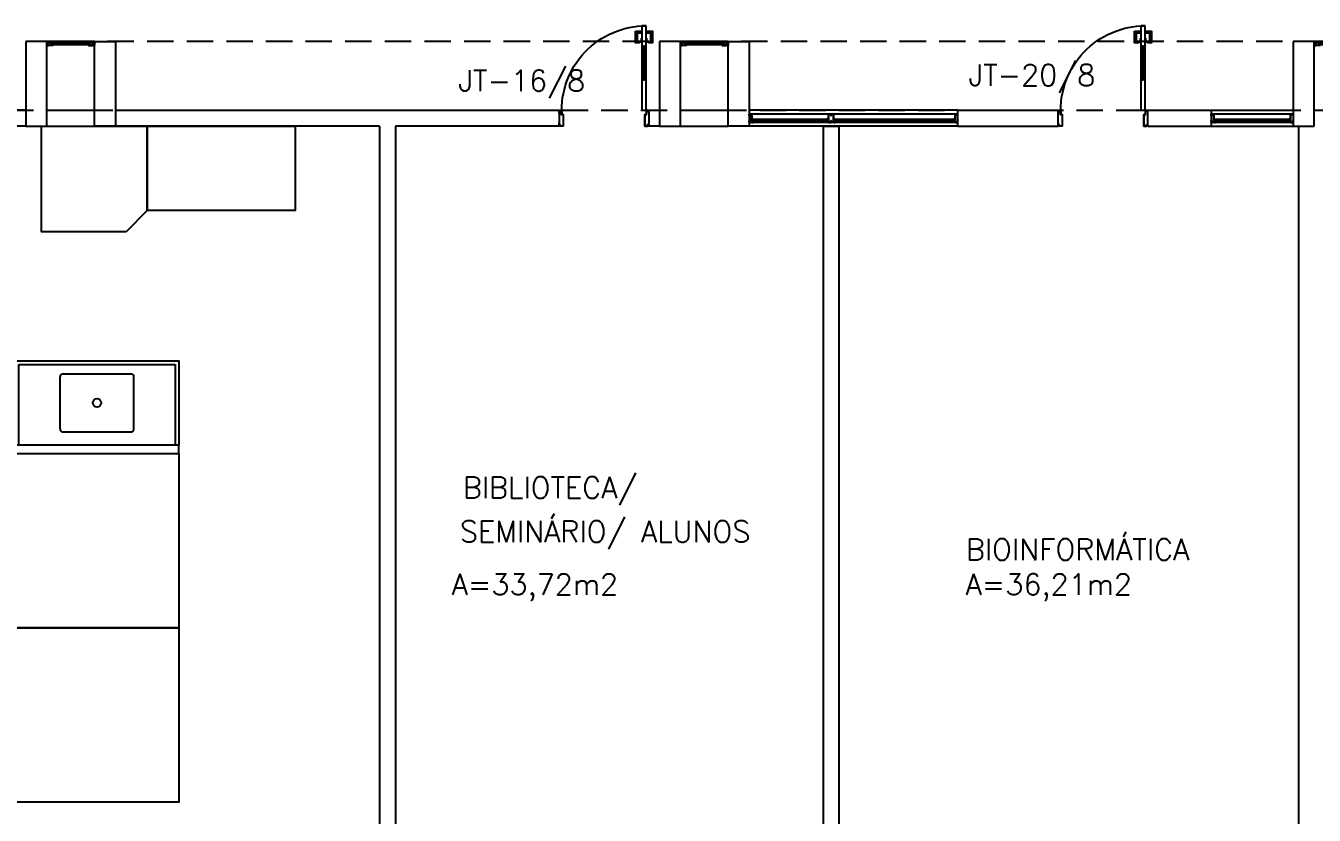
# Model space of a CAD drawing. Header units: millimetres. Extents: x 2128 to 2646, y 1972 to 2207.
# Drawn here: x 2316.61 to 2328.81, y 2129.32 to 2136.79 of the extents above; entities that cross this region are included whole.
import ezdxf

# ---------------------------------------------------------------- set-up
doc = ezdxf.new("R2010")
doc.units = ezdxf.units.MM
doc.linetypes.add('HIDDEN', pattern=[0.375, 0.25, -0.125])
for name, color, linetype in [('AR-ALV', 2, 'Continuous'), ('AR-BANCADAS', 1, 'Continuous'), ('AR-ESQ', 1, 'Continuous'), ('AR-ESTC', 3, 'Continuous'), ('AR-PEITORIL', 1, 'Continuous'), ('AR-PORTA', 1, 'Continuous'), ('AR-PROJ', 1, 'HIDDEN'), ('BC- VISTA', 1, 'Continuous'), ('BC-CORTE', 14, 'Continuous'), ('BC-CUBA', 1, 'Continuous'), ('DT-ESQ-BAGUETE-C', 1, 'Continuous'), ('DT-ESQ-BAGUETE-V', 1, 'Continuous'), ('DT-ESQ-CHAPA DOBRADA-V', 1, 'Continuous'), ('DT-ESQ-MARCO-V', 1, 'Continuous'), ('DT-ESQ-PERFIL CADEIRA-C', 2, 'Continuous'), ('DT-ESQ-PERFIL CADEIRA-V', 2, 'Continuous'), ('DT-ESQ-PERFIL U-C', 2, 'Continuous'), ('DT-ESQ-VENEZIANA-C', 1, 'Continuous'), ('DT-ESQ-VENEZIANA-V', 1, 'Continuous'), ('DT-ESQ-VIDRO-C', 2, 'Continuous'), ('DT-TXTMOD', 1, 'Continuous'), ('ENDEREÇO', 2, 'Continuous'), ('maçaneta', 1, 'Continuous'), ('mov', 1, 'Continuous'), ('PM-PERFIL U-C', 2, 'Continuous'), ('PM-VIDRO', 2, 'Continuous'), ('pm1', 2, 'Continuous'), ('pm2', 2, 'Continuous'), ('TEXTO', 2, 'Continuous'), ('Área', 2, 'Continuous')]:
    doc.layers.add(name, color=color, linetype=linetype)
doc.styles.add('S10', font='simplex.shx', dxfattribs={"height": 0.1})
doc.styles.add('UNB-100', font='simplex.shx', dxfattribs={"height": 0.2})
doc.styles.add('UNB1-100', font='simplex.shx', dxfattribs={"height": 0.2})

# ---------------------------------------------------------------- blocks, each defined once
blk = doc.blocks.new('EF01-P')
at = {"layer": 'DT-ESQ-BAGUETE-C', "ltscale": 0.1}
for points in [[(0.002, 0.035), (0.015, 0.035), (0.015, 0.033), (0.002, 0.033), (0.002, 0.005), (0.015, 0.005), (0.015, 0.004), (0.002, 0.004, -0.414214), (0, 0.005), (0, 0.033, -0.414214)], [(0.448, 0.035), (0.435, 0.035), (0.435, 0.033), (0.448, 0.033), (0.448, 0.005), (0.435, 0.005), (0.435, 0.004), (0.448, 0.004, 0.414214), (0.45, 0.005), (0.45, 0.033, 0.414214)]]:
    blk.add_lwpolyline(points, format="xyb", close=True, dxfattribs=at)
at = {"layer": 'DT-ESQ-PERFIL CADEIRA-C', "ltscale": 0.1}
for points in [[(0.01, 0.002), (0.01, 0.003), (0.002, 0.003, 1), (0.002, 0), (0.015, 0, 0.414214), (0.016, 0.002), (0.016, 0.033), (0.043, 0.033)], [(0.043, 0.006), (0.018, 0.006), (0.018, 0.016), (0.016, 0.016), (0.016, 0.006, 0.414214), (0.018, 0.005), (0.043, 0.005), (0.056, 0.005, 1), (0.056, 0.008), (0.043, 0.008), (0.043, 0.02), (0.043, 0.032), (0.056, 0.032, 1), (0.056, 0.035), (0.043, 0.035), (0.016, 0.035, 0.414214), (0.015, 0.033), (0.015, 0.002), (0.002, 0.002)], [(0.041, 0.02), (0.041, 0.032, -0.414214), (0.043, 0.033), (0.056, 0.033)], [(0.041, 0.02), (0.041, 0.008, 0.414214), (0.043, 0.006), (0.056, 0.006)], [(0.407, 0.006), (0.432, 0.006), (0.432, 0.016), (0.433, 0.016), (0.433, 0.006, -0.414214), (0.432, 0.005), (0.407, 0.005), (0.394, 0.005, -1), (0.394, 0.008), (0.407, 0.008), (0.407, 0.02), (0.407, 0.032), (0.394, 0.032, -1), (0.394, 0.035), (0.407, 0.035), (0.433, 0.035, -0.414214), (0.435, 0.033), (0.435, 0.002), (0.448, 0.002)], [(0.408, 0.02), (0.408, 0.032, 0.414214), (0.407, 0.033), (0.394, 0.033)], [(0.408, 0.02), (0.408, 0.008, -0.414214), (0.407, 0.006), (0.394, 0.006)], [(0.44, 0.002), (0.44, 0.003), (0.448, 0.003, -1), (0.448, 0), (0.435, 0, -0.414214), (0.433, 0.002), (0.433, 0.033), (0.407, 0.033)]]:
    blk.add_lwpolyline(points, format="xyb", dxfattribs=at)
at = {"layer": 'DT-ESQ-PERFIL CADEIRA-V', "ltscale": 0.1}
blk.add_line((0.015, 0), (0.435, 0), dxfattribs=at)
at = {"layer": 'DT-ESQ-VENEZIANA-C', "ltscale": 0.1}
for p, q in [((0.043, 0.011), (0.407, 0.011)), ((0.043, 0.009), (0.407, 0.009))]:
    blk.add_line(p, q, dxfattribs=at)
at = {"layer": 'DT-ESQ-VENEZIANA-V', "ltscale": 0.1}
blk.add_line((0.043, 0.031), (0.407, 0.031), dxfattribs=at)
blk = doc.blocks.new('EF04A-P')
at = {"layer": 'DT-ESQ-BAGUETE-C', "ltscale": 0.1}
for points in [[(0.039, -0.05), (0.0255, -0.05), (0.0255, -0.0485), (0.039, -0.0485), (0.039, -0.0365), (0.0255, -0.0365), (0.0255, -0.035), (0.039, -0.035, -0.4142136), (0.0405, -0.0365), (0.0405, -0.0485, -0.4142136)], [(0.736, -0.05), (0.7495, -0.05), (0.7495, -0.0485), (0.736, -0.0485), (0.736, -0.0365), (0.7495, -0.0365), (0.7495, -0.035), (0.736, -0.035, 0.4142136), (0.7345, -0.0365), (0.7345, -0.0485, 0.4142136)]]:
    blk.add_lwpolyline(points, format="xyb", close=True, dxfattribs=at)
at = {"layer": 'DT-ESQ-BAGUETE-V', "ltscale": 0.1}
blk.add_line((0.736, -0.05), (0.039, -0.05), dxfattribs=at)
at = {"layer": 'DT-ESQ-CHAPA DOBRADA-V', "ltscale": 0.1}
blk.add_line((0.735, -0.067), (0.04, -0.067), dxfattribs=at)
at = {"layer": 'DT-ESQ-MARCO-V', "ltscale": 0.1}
for p, q in [((0.0235, -0.035), (0.7515, -0.035)), ((0.0235, -0.115), (0.7515, -0.115))]:
    blk.add_line(p, q, dxfattribs=at)
at = {"layer": 'DT-ESQ-PERFIL U-C', "ltscale": 0.1}
for points in [[(0.025, -0.0655), (0.025, -0.0655, 0.4142136), (0.0235, -0.067), (0.0235, -0.1135), (0.0015, -0.1135), (0.0015, -0.1), (0, -0.1), (0, -0.1135, 0.4142136), (0.0015, -0.115), (0.0235, -0.115, 0.4142136), (0.025, -0.1135), (0.025, -0.067), (0.04, -0.067, 1), (0.04, -0.064), (0.025, -0.064), (0.025, -0.0365, 0.4142136), (0.0235, -0.035), (0.0015, -0.035, 0.4142136), (0, -0.0365), (0, -0.05), (0.0015, -0.05), (0.0015, -0.0365), (0.0235, -0.0365), (0.0235, -0.064, 0.4142136), (0.025, -0.0655), (0.04, -0.0655)], [(0.75, -0.0655), (0.75, -0.0655, -0.4142136), (0.7515, -0.067), (0.7515, -0.1135), (0.7735, -0.1135), (0.7735, -0.1), (0.775, -0.1), (0.775, -0.1135, -0.4142136), (0.7735, -0.115), (0.7515, -0.115, -0.4142136), (0.75, -0.1135), (0.75, -0.067), (0.735, -0.067, -1), (0.735, -0.064), (0.75, -0.064), (0.75, -0.0365, -0.4142136), (0.7515, -0.035), (0.7735, -0.035, -0.4142136), (0.775, -0.0365), (0.775, -0.05), (0.7735, -0.05), (0.7735, -0.0365), (0.7515, -0.0365), (0.7515, -0.064, -0.4142136), (0.75, -0.0655), (0.735, -0.0655)]]:
    blk.add_lwpolyline(points, format="xyb", dxfattribs=at)
at = {"layer": 'DT-ESQ-VIDRO-C', "ltscale": 0.1}
blk.add_lwpolyline([(0.027, -0.062), (0.027, -0.052), (0.748, -0.052), (0.748, -0.062)], close=True, dxfattribs=at)
at = {"layer": 'DT-TXTMOD', "ltscale": 0.1, "style": 'S10', "flags": 3}
blk.add_attdef('EF04A', (0.05, 0), '', height=0.1, dxfattribs=at)
blk = doc.blocks.new('EF05B-P')
at = {"layer": 'DT-ESQ-BAGUETE-C', "ltscale": 0.1}
for points in [[(0.039, -0.05), (0.0255, -0.05), (0.0255, -0.0485), (0.039, -0.0485), (0.039, -0.0365), (0.0255, -0.0365), (0.0255, -0.035), (0.039, -0.035, -0.4142136), (0.0405, -0.0365), (0.0405, -0.0485, -0.4142136)], [(1.161, -0.05), (1.1745, -0.05), (1.1745, -0.0485), (1.161, -0.0485), (1.161, -0.0365), (1.1745, -0.0365), (1.1745, -0.035), (1.161, -0.035, 0.4142136), (1.1595, -0.0365), (1.1595, -0.0485, 0.4142136)]]:
    blk.add_lwpolyline(points, format="xyb", close=True, dxfattribs=at)
at = {"layer": 'DT-ESQ-BAGUETE-V', "ltscale": 0.1}
blk.add_line((1.161, -0.05), (0.039, -0.05), dxfattribs=at)
at = {"layer": 'DT-ESQ-CHAPA DOBRADA-V', "ltscale": 0.1}
blk.add_line((1.16, -0.067), (0.04, -0.067), dxfattribs=at)
at = {"layer": 'DT-ESQ-MARCO-V', "ltscale": 0.1}
for p, q in [((0.0235, -0.035), (1.1765, -0.035)), ((0.0235, -0.115), (1.1765, -0.115))]:
    blk.add_line(p, q, dxfattribs=at)
at = {"layer": 'DT-ESQ-PERFIL U-C', "ltscale": 0.1}
for points in [[(0.025, -0.0655), (0.025, -0.0655, 0.4142136), (0.0235, -0.067), (0.0235, -0.1135), (0.0015, -0.1135), (0.0015, -0.1), (0, -0.1), (0, -0.1135, 0.4142136), (0.0015, -0.115), (0.0235, -0.115, 0.4142136), (0.025, -0.1135), (0.025, -0.067), (0.04, -0.067, 1), (0.04, -0.064), (0.025, -0.064), (0.025, -0.0365, 0.4142136), (0.0235, -0.035), (0.0015, -0.035, 0.4142136), (0, -0.0365), (0, -0.05), (0.0015, -0.05), (0.0015, -0.0365), (0.0235, -0.0365), (0.0235, -0.064, 0.4142136), (0.025, -0.0655), (0.04, -0.0655)], [(1.175, -0.0655), (1.175, -0.0655, -0.4142136), (1.1765, -0.067), (1.1765, -0.1135), (1.1985, -0.1135), (1.1985, -0.1), (1.2, -0.1), (1.2, -0.1135, -0.4142136), (1.1985, -0.115), (1.1765, -0.115, -0.4142136), (1.175, -0.1135), (1.175, -0.067), (1.16, -0.067, -1), (1.16, -0.064), (1.175, -0.064), (1.175, -0.0365, -0.4142136), (1.1765, -0.035), (1.1985, -0.035, -0.4142136), (1.2, -0.0365), (1.2, -0.05), (1.1985, -0.05), (1.1985, -0.0365), (1.1765, -0.0365), (1.1765, -0.064, -0.4142136), (1.175, -0.0655), (1.16, -0.0655)]]:
    blk.add_lwpolyline(points, format="xyb", dxfattribs=at)
at = {"layer": 'DT-ESQ-VIDRO-C', "ltscale": 0.1}
blk.add_lwpolyline([(0.027, -0.062), (0.027, -0.052), (1.173, -0.052), (1.173, -0.062)], close=True, dxfattribs=at)
at = {"layer": 'DT-TXTMOD', "ltscale": 0.1, "style": 'S10', "flags": 3}
blk.add_attdef('EF05B', (0.05, 0), '', height=0.1, dxfattribs=at)
blk = doc.blocks.new('PM3V-B')
at = {"layer": 'maçaneta'}
for points in [[(0.02, 0.9), (-0.035, 0.9), (-0.035, 0.79), (0, 0.79), (0, 0.8), (-0.02, 0.8), (-0.02, 0.879, -0.414214), (-0.018, 0.88), (0.02, 0.88)], [(0.125, 0.9), (0.07, 0.9), (0.07, 0.88), (0.109, 0.88, -0.414214), (0.11, 0.879), (0.11, 0.8), (0.09, 0.8), (0.09, 0.79), (0.125, 0.79)]]:
    blk.add_lwpolyline(points, format="xyb", close=True, dxfattribs=at)
for points in [[(0.02, 0.79), (0.02, 0.83), (0.025, 0.83), (0.025, 0.79)], [(0.07, 0.79), (0.07, 0.83), (0.065, 0.83), (0.065, 0.79)]]:
    blk.add_lwpolyline(points, close=True, dxfattribs=at)
at = {"layer": 'mov'}
blk.add_arc((0.025, 0.15), 0.8, 356.8472, 90, dxfattribs=at)
at = {"layer": 'PM-PERFIL U-C'}
for p, q in [((0, 0.12), (0, 0.139)), ((0.002, 0.14), (0.01, 0.14)), ((0.002, 0.138), (0.002, 0.12)), ((0.011, 0.138), (0.002, 0.138)), ((0.01, 0.14), (0.01, 0.149)), ((0.012, 0.15), (0.024, 0.15)), ((0.012, 0.148), (0.012, 0.14)), ((0.023, 0.148), (0.012, 0.148)), ((0.023, 0.109), (0.023, 0.148)), ((0.025, 0.15), (0.025, 0.109)), ((0.025, 0.149), (0.025, 0.109)), ((0.825, 0.149), (0.825, 0.109)), ((0.839, 0.15), (0.827, 0.15)), ((0.827, 0.148), (0.838, 0.148)), ((0.827, 0.109), (0.827, 0.148)), ((0.838, 0.148), (0.838, 0.14)), ((0.84, 0.14), (0.84, 0.149)), ((0.849, 0.14), (0.84, 0.14)), ((0.84, 0.138), (0.848, 0.138)), ((0.848, 0.138), (0.848, 0.12)), ((0.85, 0.12), (0.85, 0.139)), ((0.002, 0.12), (0, 0.12)), ((0, 0.03), (0.002, 0.03)), ((0, 0.012), (0, 0.03)), ((0.002, 0.03), (0.002, 0.012)), ((0.002, 0.012), (0.011, 0.012)), ((0.01, 0.01), (0.002, 0.01)), ((0.01, 0.002), (0.01, 0.01)), ((0.012, 0.011), (0.012, 0.002)), ((0.012, 0.002), (0.038, 0.002)), ((0.038, 0), (0.012, 0)), ((0.025, 0.109), (0.035, 0.109)), ((0.038, 0.109), (0.025, 0.109)), ((0.038, 0.107), (0.025, 0.107)), ((0.038, 0.107), (0.038, 0.002)), ((0.04, 0.108), (0.04, 0.002)), ((0.81, 0.108), (0.81, 0.002)), ((0.812, 0.109), (0.825, 0.109)), ((0.812, 0.107), (0.826, 0.107)), ((0.812, 0.107), (0.812, 0.002)), ((0.838, 0.002), (0.812, 0.002)), ((0.812, 0), (0.839, 0)), ((0.825, 0.109), (0.815, 0.109)), ((0.815, 0), (0.84, 0)), ((0.838, 0.011), (0.838, 0.002)), ((0.848, 0.012), (0.84, 0.012)), ((0.84, 0.01), (0.85, 0.01)), ((0.84, 0), (0.84, 0.01)), ((0.84, 0.002), (0.84, 0.01)), ((0.84, 0.01), (0.849, 0.01)), ((0.848, 0.12), (0.85, 0.12)), ((0.85, 0.03), (0.848, 0.03)), ((0.848, 0.03), (0.848, 0.012)), ((0.85, 0.012), (0.85, 0.03))]:
    blk.add_line(p, q, dxfattribs=at)
for centre, start, end in [((0.002, 0.139), 90, 180), ((0.012, 0.149), 90, 180), ((0.011, 0.14), 270, 0), ((0.024, 0.149), 360, 90), ((0.827, 0.149), 90, 180), ((0.84, 0.14), 180, 270), ((0.839, 0.149), 0, 90), ((0.849, 0.139), 0, 90), ((0.002, 0.012), 180, 270), ((0.012, 0.002), 180, 270), ((0.011, 0.011), 0, 90), ((0.025, 0.109), 180, 270), ((0.038, 0.002), 269.9386, 0), ((0.038, 0.108), 0, 90), ((0.812, 0.108), 90, 180), ((0.812, 0.002), 180, 270.0614), ((0.826, 0.109), 270, 0), ((0.84, 0.011), 90, 180), ((0.839, 0.002), 270, 0), ((0.849, 0.012), 270, 0)]:
    blk.add_arc(centre, 0.0015, start, end, dxfattribs=at)
at = {"layer": 'PM-VIDRO'}
for p, q in [((0.04, 0.45), (0.04, 0.75)), ((0.05, 0.75), (0.05, 0.45))]:
    blk.add_line(p, q, dxfattribs=at)
at = {"layer": 'pm1'}
for p, q in [((0.025, 0.95), (0.065, 0.95)), ((0.025, 0.75), (0.025, 0.95)), ((0.065, 0.95), (0.065, 0.76)), ((0.04, 0.75), (0.025, 0.75)), ((0.065, 0.76), (0.04, 0.76)), ((0.04, 0.75), (0.04, 0.76)), ((0.05, 0.76), (0.05, 0.75)), ((0.065, 0.75), (0.05, 0.75)), ((0.065, 0.76), (0.065, 0.75)), ((0.025, 0.15), (0.025, 0.45)), ((0.04, 0.45), (0.025, 0.45)), ((0.04, 0.44), (0.04, 0.45)), ((0.065, 0.44), (0.04, 0.44)), ((0.065, 0.45), (0.05, 0.45)), ((0.05, 0.45), (0.05, 0.44)), ((0.065, 0.45), (0.065, 0.44)), ((0.065, 0.44), (0.065, 0.15)), ((0.065, 0.15), (0.025, 0.15))]:
    blk.add_line(p, q, dxfattribs=at)
at = {"layer": 'pm2'}
for p, q in [((0.025, 0.45), (0.025, 0.75)), ((0.065, 0.75), (0.065, 0.45))]:
    blk.add_line(p, q, dxfattribs=at)
blk = doc.blocks.new('BCP22')
at = {"layer": 'BC- VISTA'}
for p, q in [((0.035, 0.845), (1.515, 0.845)), ((0.035, 0.08), (0.035, 0.845)), ((1.515, 0.845), (1.515, 0.08))]:
    blk.add_line(p, q, dxfattribs=at)
blk.add_lwpolyline([(0, 0.88), (1.55, 0.88), (1.55, 0.08), (0, 0.08)], close=True, dxfattribs=at)
at = {"layer": 'BC-CORTE'}
blk.add_lwpolyline([(1.55, 0), (1.55, 0.08), (0, 0.08), (0, 0)], close=True, dxfattribs=at)
at = {"layer": 'BC-CUBA'}
for p, q in [((0.455, 0.7555), (1.095, 0.7555)), ((0.425, 0.2355), (0.425, 0.7255)), ((1.125, 0.2355), (1.125, 0.7255)), ((0.455, 0.2055), (1.095, 0.2055))]:
    blk.add_line(p, q, dxfattribs=at)
blk.add_circle((0.775, 0.4805), 0.04, dxfattribs=at)
for centre, start, end in [((0.455, 0.7255), 90, 180), ((1.095, 0.7255), 0, 90), ((0.455, 0.2355), 180, 270), ((1.095, 0.2355), 270, 360)]:
    blk.add_arc(centre, 0.03, start, end, dxfattribs=at)
blk = doc.blocks.new('BCP24')
at = {"layer": 'BC- VISTA'}
blk.add_lwpolyline([(1.55, 0), (1.55, -1.65), (0, -1.65), (0, 0)], close=True, dxfattribs=at)
blk = doc.blocks.new('BCP26')
at = {"layer": 'BC- VISTA'}
blk.add_lwpolyline([(0, -0.8), (0, 0), (1, 0), (1, -1), (0.2, -1)], close=True, dxfattribs=at)
blk = doc.blocks.new('BCP13')
at = {"layer": 'BC- VISTA'}
blk.add_lwpolyline([(0.8, 0), (0.8, -1.4), (0, -1.4), (0, 0)], close=True, dxfattribs=at)

msp = doc.modelspace()

# ---------------------------------------------------------------- linework, layer by layer
at = {"layer": 'AR-ALV'}
for p, q in [((2316.611, 2135.99), (2316.511, 2135.99)), ((2316.811, 2135.99), (2317.261, 2135.99)), ((2317.461, 2135.99), (2321.661, 2135.99)), ((2321.661, 2135.99), (2321.661, 2135.84)), ((2322.511, 2135.99), (2322.611, 2135.99)), ((2322.511, 2135.99), (2322.511, 2135.84)), ((2322.811, 2135.99), (2323.261, 2135.99)), ((2325.436, 2135.84), (2325.436, 2135.99)), ((2325.436, 2135.99), (2326.386, 2135.99)), ((2326.386, 2135.84), (2326.386, 2135.99)), ((2327.236, 2135.84), (2327.236, 2135.99)), ((2327.236, 2135.99), (2327.836, 2135.99)), ((2327.836, 2135.99), (2327.836, 2135.84)), ((2328.811, 2135.99), (2329.261, 2135.99)), ((2316.611, 2135.84), (2316.511, 2135.84)), ((2316.811, 2135.84), (2317.261, 2135.84)), ((2319.961, 2135.84), (2317.461, 2135.84)), ((2319.961, 2135.84), (2319.961, 2127.515)), ((2320.111, 2135.84), (2320.111, 2127.515)), ((2320.111, 2135.84), (2320.111, 2135.84)), ((2321.661, 2135.84), (2320.111, 2135.84)), ((2322.611, 2135.84), (2322.511, 2135.84)), ((2322.811, 2135.84), (2323.261, 2135.84)), ((2324.161, 2135.84), (2324.161, 2127.515)), ((2324.161, 2135.84), (2324.311, 2135.84)), ((2324.216, 2135.839), (2324.216, 2135.839)), ((2324.311, 2135.84), (2324.311, 2127.515)), ((2325.436, 2135.84), (2326.386, 2135.84)), ((2327.236, 2135.84), (2327.836, 2135.84)), ((2328.661, 2135.84), (2328.661, 2127.516))]:
    msp.add_line(p, q, dxfattribs=at)
at = {"layer": 'AR-ESTC'}
for p, q in [((2316.811, 2136.64), (2316.611, 2136.64)), ((2316.611, 2136.64), (2316.611, 2135.84)), ((2316.811, 2135.84), (2316.811, 2136.64)), ((2317.261, 2136.64), (2317.461, 2136.64)), ((2317.261, 2135.84), (2317.261, 2136.64)), ((2317.461, 2136.64), (2317.461, 2135.84)), ((2322.811, 2136.64), (2322.611, 2136.64)), ((2322.611, 2136.64), (2322.611, 2135.84)), ((2322.811, 2135.84), (2322.811, 2136.64)), ((2323.261, 2136.64), (2323.461, 2136.64)), ((2323.261, 2135.84), (2323.261, 2136.64)), ((2323.461, 2136.64), (2323.461, 2135.84)), ((2328.811, 2136.64), (2328.611, 2136.64)), ((2328.611, 2136.64), (2328.611, 2135.84)), ((2328.811, 2135.84), (2328.811, 2136.64)), ((2316.611, 2135.84), (2316.811, 2135.84)), ((2317.461, 2135.84), (2317.261, 2135.84)), ((2322.611, 2135.84), (2322.811, 2135.84)), ((2323.461, 2135.84), (2323.261, 2135.84)), ((2328.611, 2135.84), (2328.811, 2135.84))]:
    msp.add_line(p, q, dxfattribs=at)
at = {"layer": 'AR-PEITORIL'}
for p, q in [((2325.436, 2135.99), (2323.461, 2135.99)), ((2327.836, 2135.99), (2328.611, 2135.99)), ((2325.436, 2135.84), (2323.461, 2135.84)), ((2327.836, 2135.84), (2328.611, 2135.84))]:
    msp.add_line(p, q, dxfattribs=at)
at = {"layer": 'AR-PROJ'}
for p, q in [((2359.261, 2136.64), (2304.811, 2136.64)), ((2304.811, 2135.99), (2359.261, 2135.99))]:
    msp.add_line(p, q, dxfattribs=at)

# ---------------------------------------------------------------- block references
at = {"layer": 'AR-BANCADAS', "rotation": 90}
for name, p in [('BCP26', (2316.761, 2134.84)), ('BCP13', (2317.761, 2135.04))]:
    msp.add_blockref(name, p, dxfattribs=at)
at = {"layer": 'AR-BANCADAS'}
for name, p in [('BCP22', (2316.511, 2132.74)), ('BCP24', (2316.511, 2132.74)), ('BCP24', (2316.511, 2131.09))]:
    msp.add_blockref(name, p, dxfattribs=at)
at = {"layer": 'AR-ESQ', "rotation": 180}
for name, p in [('EF01-P', (2317.261, 2136.64)), ('EF01-P', (2323.261, 2136.64)), ('EF01-P', (2329.261, 2136.64)), ('EF04A-P', (2324.236, 2135.84)), ('EF05B-P', (2325.436, 2135.84)), ('EF04A-P', (2328.611, 2135.84))]:
    msp.add_blockref(name, p, dxfattribs=at)
at = {"layer": 'AR-PORTA', "xscale": -1}
for p in [(2322.511, 2135.84), (2327.236, 2135.84)]:
    msp.add_blockref('PM3V-B', p, dxfattribs=at)

# ---------------------------------------------------------------- texts
at = {"layer": 'ENDEREÇO', "style": 'UNB1-100'}
for s, p in [('JT-16/8', (2320.709, 2136.171)), ('JT-20/8', (2325.539, 2136.223))]:
    msp.add_text(s, height=0.2, dxfattribs=at).set_placement(p)
at = {"layer": 'TEXTO', "style": 'UNB-100'}
for s, p in [('BIBLIOTECA/', (2320.749, 2132.319)), ('SEMINÁRIO/ ALUNOS', (2320.722, 2131.903)), ('BIOINFORMÁTICA', (2325.512, 2131.733))]:
    msp.add_text(s, height=0.2, dxfattribs=at).set_placement(p)
at = {"layer": 'Área', "style": 'UNB-100'}
for s, p in [('A=33,72m2', (2320.643, 2131.403)), ('A=36,21m2', (2325.509, 2131.403))]:
    msp.add_text(s, height=0.2, dxfattribs=at).set_placement(p)

doc.saveas('drawing.dxf')
